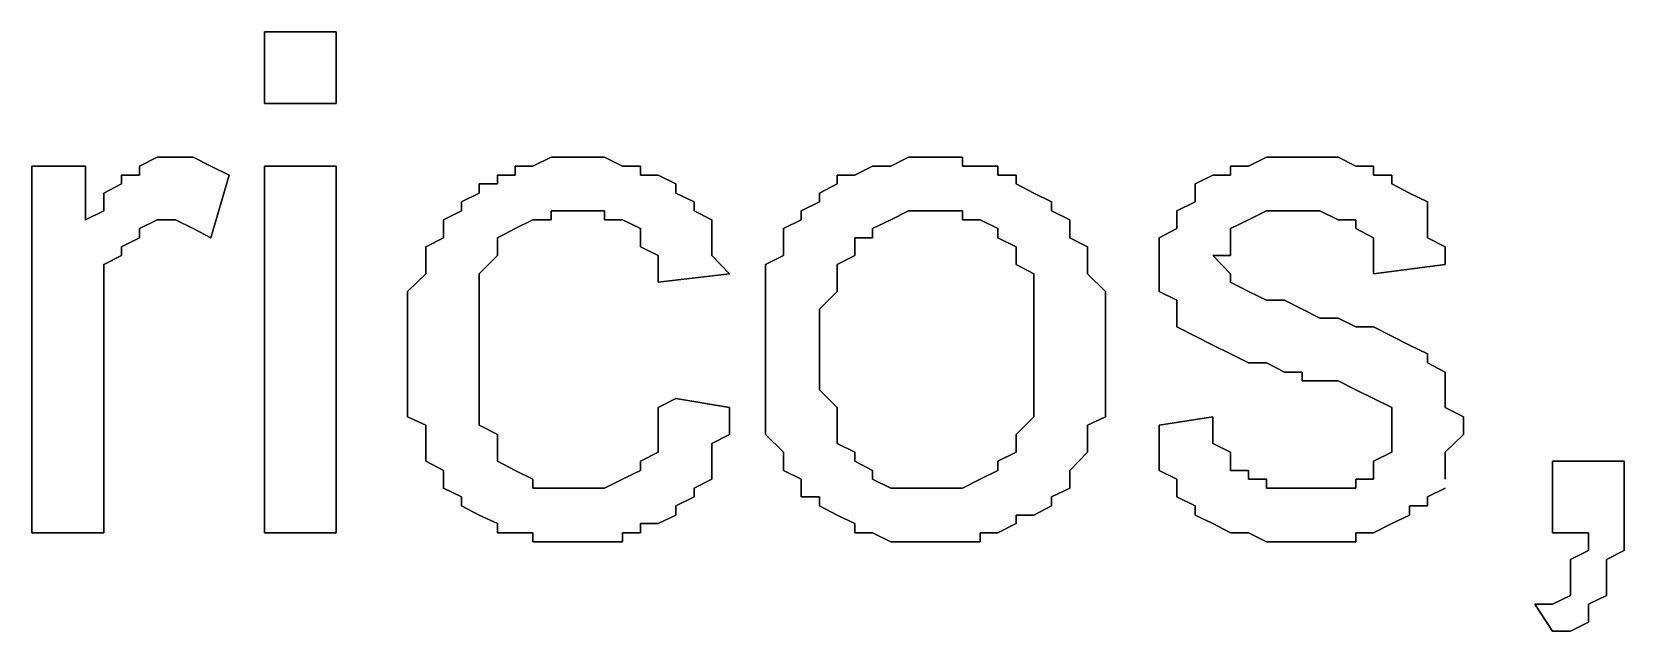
# Model space of a CAD drawing. Header units: metres. Extents: x 2.9 to 42.8, y 1.7 to 28.7.
# Drawn here: x 38.0929 to 38.4069, y 16.5788 to 16.697 of the extents above; entities that cross this region are included whole.
import ezdxf

# ---------------------------------------------------------------- set-up
doc = ezdxf.new("R2010")
doc.units = ezdxf.units.M
doc.layers.add('GRIS', color=8, linetype='Continuous')

msp = doc.modelspace()

# ---------------------------------------------------------------- linework, layer by layer
at = {"layer": 'GRIS', "lineweight": -3}
for points in [[(38.1529, 16.697), (38.1388, 16.697), (38.1529, 16.697)], [(38.1388, 16.697), (38.1388, 16.6829), (38.1388, 16.697)], [(38.1529, 16.6829), (38.1529, 16.697), (38.1529, 16.6829)], [(38.1388, 16.6829), (38.1529, 16.6829), (38.1388, 16.6829)], [(38.1035, 16.6705), (38.0929, 16.6705), (38.1035, 16.6705)], [(38.0929, 16.6705), (38.0929, 16.5982), (38.0929, 16.6705)], [(38.1035, 16.6599), (38.1035, 16.6705), (38.1035, 16.6599)], [(38.1176, 16.6723), (38.1141, 16.6705), (38.1176, 16.6723)], [(38.1141, 16.6705), (38.1141, 16.6687), (38.1141, 16.6705)], [(38.1212, 16.6723), (38.1176, 16.6723), (38.1212, 16.6723)], [(38.1247, 16.6723), (38.1212, 16.6723), (38.1247, 16.6723)], [(38.1282, 16.6705), (38.1247, 16.6723), (38.1282, 16.6705)], [(38.1318, 16.6687), (38.1282, 16.6705), (38.1318, 16.6687)], [(38.1529, 16.6705), (38.1388, 16.6705), (38.1529, 16.6705)], [(38.1388, 16.6705), (38.1388, 16.5982), (38.1388, 16.6705)], [(38.1529, 16.5982), (38.1529, 16.6705), (38.1529, 16.5982)], [(38.1917, 16.6705), (38.1882, 16.6705), (38.1917, 16.6705)], [(38.1882, 16.6705), (38.1882, 16.6687), (38.1882, 16.6705)], [(38.1953, 16.6723), (38.1917, 16.6705), (38.1953, 16.6723)], [(38.1988, 16.6723), (38.1953, 16.6723), (38.1988, 16.6723)], [(38.2023, 16.6723), (38.1988, 16.6723), (38.2023, 16.6723)], [(38.2058, 16.6723), (38.2023, 16.6723), (38.2058, 16.6723)], [(38.2094, 16.6705), (38.2058, 16.6723), (38.2094, 16.6705)], [(38.2129, 16.6705), (38.2094, 16.6705), (38.2129, 16.6705)], [(38.2129, 16.6687), (38.2129, 16.6705), (38.2129, 16.6687)], [(38.2587, 16.6705), (38.2552, 16.6687), (38.2587, 16.6705)], [(38.2623, 16.6705), (38.2587, 16.6705), (38.2623, 16.6705)], [(38.2658, 16.6723), (38.2623, 16.6705), (38.2658, 16.6723)], [(38.2693, 16.6723), (38.2658, 16.6723), (38.2693, 16.6723)], [(38.2729, 16.6723), (38.2693, 16.6723), (38.2729, 16.6723)], [(38.2764, 16.6723), (38.2729, 16.6723), (38.2764, 16.6723)], [(38.2764, 16.6705), (38.2764, 16.6723), (38.2764, 16.6705)], [(38.2799, 16.6705), (38.2764, 16.6705), (38.2799, 16.6705)], [(38.2834, 16.6705), (38.2799, 16.6705), (38.2834, 16.6705)], [(38.2834, 16.6687), (38.2834, 16.6705), (38.2834, 16.6687)], [(38.3328, 16.6705), (38.3293, 16.6705), (38.3328, 16.6705)], [(38.3293, 16.6705), (38.3293, 16.6687), (38.3293, 16.6705)], [(38.3364, 16.6723), (38.3328, 16.6705), (38.3364, 16.6723)], [(38.3399, 16.6723), (38.3364, 16.6723), (38.3399, 16.6723)], [(38.3434, 16.6723), (38.3399, 16.6723), (38.3434, 16.6723)], [(38.3469, 16.6723), (38.3434, 16.6723), (38.3469, 16.6723)], [(38.3505, 16.6723), (38.3469, 16.6723), (38.3505, 16.6723)], [(38.354, 16.6705), (38.3505, 16.6723), (38.354, 16.6705)], [(38.3575, 16.6705), (38.354, 16.6705), (38.3575, 16.6705)], [(38.3575, 16.6687), (38.3575, 16.6705), (38.3575, 16.6687)], [(38.1141, 16.6687), (38.1106, 16.6687), (38.1141, 16.6687)], [(38.1106, 16.6687), (38.1106, 16.667), (38.1106, 16.6687)], [(38.1282, 16.6564), (38.1318, 16.6687), (38.1282, 16.6564)], [(38.1882, 16.6687), (38.1847, 16.6687), (38.1882, 16.6687)], [(38.1847, 16.6687), (38.1847, 16.667), (38.1847, 16.6687)], [(38.2164, 16.6687), (38.2129, 16.6687), (38.2164, 16.6687)], [(38.2199, 16.667), (38.2164, 16.6687), (38.2199, 16.667)], [(38.2552, 16.6687), (38.2517, 16.6687), (38.2552, 16.6687)], [(38.2517, 16.6687), (38.2517, 16.667), (38.2517, 16.6687)], [(38.287, 16.6687), (38.2834, 16.6687), (38.287, 16.6687)], [(38.287, 16.667), (38.287, 16.6687), (38.287, 16.667)], [(38.3258, 16.6687), (38.3223, 16.667), (38.3258, 16.6687)], [(38.3293, 16.6687), (38.3258, 16.6687), (38.3293, 16.6687)], [(38.3611, 16.6687), (38.3575, 16.6687), (38.3611, 16.6687)], [(38.3611, 16.667), (38.3611, 16.6687), (38.3611, 16.667)], [(38.1106, 16.667), (38.1071, 16.6652), (38.1106, 16.667)], [(38.1071, 16.6652), (38.1071, 16.6617), (38.1071, 16.6652)], [(38.1811, 16.6652), (38.1776, 16.6635), (38.1811, 16.6652)], [(38.1847, 16.667), (38.1811, 16.667), (38.1847, 16.667)], [(38.1811, 16.667), (38.1811, 16.6652), (38.1811, 16.667)], [(38.2199, 16.6652), (38.2199, 16.667), (38.2199, 16.6652)], [(38.2235, 16.6635), (38.2199, 16.6652), (38.2235, 16.6635)], [(38.2517, 16.667), (38.2482, 16.6652), (38.2517, 16.667)], [(38.2482, 16.6652), (38.2482, 16.6635), (38.2482, 16.6652)], [(38.2905, 16.6652), (38.287, 16.667), (38.2905, 16.6652)], [(38.294, 16.6635), (38.2905, 16.6652), (38.294, 16.6635)], [(38.3223, 16.667), (38.3223, 16.6652), (38.3223, 16.667)], [(38.3223, 16.6652), (38.3223, 16.6635), (38.3223, 16.6652)], [(38.3646, 16.6652), (38.3611, 16.667), (38.3646, 16.6652)], [(38.3681, 16.6635), (38.3646, 16.6652), (38.3681, 16.6635)], [(38.1071, 16.6617), (38.1035, 16.6599), (38.1071, 16.6617)], [(38.1776, 16.6617), (38.1741, 16.6599), (38.1776, 16.6617)], [(38.1776, 16.6635), (38.1776, 16.6617), (38.1776, 16.6635)], [(38.1953, 16.6599), (38.1953, 16.6617), (38.1953, 16.6599)], [(38.1953, 16.6617), (38.1988, 16.6617), (38.1953, 16.6617)], [(38.1988, 16.6617), (38.2023, 16.6617), (38.1988, 16.6617)], [(38.2023, 16.6617), (38.2058, 16.6617), (38.2023, 16.6617)], [(38.2058, 16.6617), (38.2058, 16.6599), (38.2058, 16.6617)], [(38.2235, 16.6617), (38.2235, 16.6635), (38.2235, 16.6617)], [(38.227, 16.6599), (38.2235, 16.6617), (38.227, 16.6599)], [(38.2482, 16.6635), (38.2446, 16.6617), (38.2482, 16.6635)], [(38.2446, 16.6617), (38.2446, 16.6599), (38.2446, 16.6617)], [(38.2623, 16.6599), (38.2658, 16.6617), (38.2623, 16.6599)], [(38.2658, 16.6617), (38.2693, 16.6617), (38.2658, 16.6617)], [(38.2693, 16.6617), (38.2729, 16.6617), (38.2693, 16.6617)], [(38.2729, 16.6617), (38.2764, 16.6617), (38.2729, 16.6617)], [(38.2764, 16.6617), (38.2764, 16.6599), (38.2764, 16.6617)], [(38.294, 16.6617), (38.294, 16.6635), (38.294, 16.6617)], [(38.2976, 16.6599), (38.294, 16.6617), (38.2976, 16.6599)], [(38.3223, 16.6635), (38.3187, 16.6617), (38.3223, 16.6635)], [(38.3187, 16.6617), (38.3187, 16.6599), (38.3187, 16.6617)], [(38.3328, 16.6599), (38.3364, 16.6617), (38.3328, 16.6599)], [(38.3364, 16.6617), (38.3399, 16.6617), (38.3364, 16.6617)], [(38.3399, 16.6617), (38.3434, 16.6617), (38.3399, 16.6617)], [(38.3434, 16.6617), (38.3469, 16.6617), (38.3434, 16.6617)], [(38.3469, 16.6617), (38.3505, 16.6599), (38.3469, 16.6617)], [(38.3681, 16.6617), (38.3681, 16.6635), (38.3681, 16.6617)], [(38.3681, 16.6599), (38.3681, 16.6617), (38.3681, 16.6599)], [(38.1141, 16.6582), (38.1176, 16.6599), (38.1141, 16.6582)], [(38.1141, 16.6564), (38.1141, 16.6582), (38.1141, 16.6564)], [(38.1176, 16.6599), (38.1212, 16.6599), (38.1176, 16.6599)], [(38.1212, 16.6599), (38.1247, 16.6582), (38.1212, 16.6599)], [(38.1247, 16.6582), (38.1282, 16.6564), (38.1247, 16.6582)], [(38.1741, 16.6599), (38.1741, 16.6582), (38.1741, 16.6599)], [(38.1741, 16.6582), (38.1741, 16.6564), (38.1741, 16.6582)], [(38.1847, 16.6564), (38.1882, 16.6582), (38.1847, 16.6564)], [(38.1882, 16.6582), (38.1917, 16.6599), (38.1882, 16.6582)], [(38.1917, 16.6599), (38.1953, 16.6599), (38.1917, 16.6599)], [(38.2058, 16.6599), (38.2094, 16.6599), (38.2058, 16.6599)], [(38.2094, 16.6599), (38.2129, 16.6582), (38.2094, 16.6599)], [(38.2129, 16.6582), (38.2129, 16.6564), (38.2129, 16.6582)], [(38.227, 16.6564), (38.227, 16.6599), (38.227, 16.6564)], [(38.2446, 16.6599), (38.2411, 16.6582), (38.2446, 16.6599)], [(38.2411, 16.6582), (38.2411, 16.6564), (38.2411, 16.6582)], [(38.2587, 16.6582), (38.2623, 16.6599), (38.2587, 16.6582)], [(38.2587, 16.6564), (38.2587, 16.6582), (38.2587, 16.6564)], [(38.2764, 16.6599), (38.2799, 16.6599), (38.2764, 16.6599)], [(38.2799, 16.6599), (38.2834, 16.6582), (38.2799, 16.6599)], [(38.2834, 16.6582), (38.2834, 16.6564), (38.2834, 16.6582)], [(38.2976, 16.6582), (38.2976, 16.6599), (38.2976, 16.6582)], [(38.2976, 16.6564), (38.2976, 16.6582), (38.2976, 16.6564)], [(38.3187, 16.6582), (38.3152, 16.6564), (38.3187, 16.6582)], [(38.3187, 16.6599), (38.3187, 16.6582), (38.3187, 16.6599)], [(38.3293, 16.6582), (38.3328, 16.6599), (38.3293, 16.6582)], [(38.3293, 16.6546), (38.3293, 16.6582), (38.3293, 16.6546)], [(38.3505, 16.6599), (38.354, 16.6599), (38.3505, 16.6599)], [(38.354, 16.6599), (38.354, 16.6582), (38.354, 16.6599)], [(38.354, 16.6582), (38.3575, 16.6564), (38.354, 16.6582)], [(38.3681, 16.6564), (38.3681, 16.6599), (38.3681, 16.6564)], [(38.1106, 16.6546), (38.1141, 16.6564), (38.1106, 16.6546)], [(38.1106, 16.6529), (38.1106, 16.6546), (38.1106, 16.6529)], [(38.1741, 16.6564), (38.1706, 16.6546), (38.1741, 16.6564)], [(38.1706, 16.6546), (38.1706, 16.6529), (38.1706, 16.6546)], [(38.1847, 16.6546), (38.1847, 16.6564), (38.1847, 16.6546)], [(38.1847, 16.6529), (38.1847, 16.6546), (38.1847, 16.6529)], [(38.2129, 16.6564), (38.2129, 16.6546), (38.2129, 16.6564)], [(38.2129, 16.6546), (38.2164, 16.6529), (38.2129, 16.6546)], [(38.227, 16.6546), (38.227, 16.6564), (38.227, 16.6546)], [(38.227, 16.6529), (38.227, 16.6546), (38.227, 16.6529)], [(38.2411, 16.6564), (38.2411, 16.6529), (38.2411, 16.6564)], [(38.2552, 16.6546), (38.2552, 16.6564), (38.2552, 16.6546)], [(38.2552, 16.6564), (38.2587, 16.6564), (38.2552, 16.6564)], [(38.2552, 16.6529), (38.2552, 16.6546), (38.2552, 16.6529)], [(38.2834, 16.6564), (38.287, 16.6546), (38.2834, 16.6564)], [(38.287, 16.6546), (38.287, 16.6529), (38.287, 16.6546)], [(38.3011, 16.6546), (38.2976, 16.6564), (38.3011, 16.6546)], [(38.3011, 16.6529), (38.3011, 16.6546), (38.3011, 16.6529)], [(38.3152, 16.6564), (38.3152, 16.6529), (38.3152, 16.6564)], [(38.3293, 16.6529), (38.3293, 16.6546), (38.3293, 16.6529)], [(38.3575, 16.6564), (38.3575, 16.6546), (38.3575, 16.6564)], [(38.3575, 16.6546), (38.3575, 16.6529), (38.3575, 16.6546)], [(38.3716, 16.6546), (38.3681, 16.6564), (38.3716, 16.6546)], [(38.3716, 16.6511), (38.3716, 16.6546), (38.3716, 16.6511)], [(38.1071, 16.6511), (38.1106, 16.6529), (38.1071, 16.6511)], [(38.1706, 16.6529), (38.1706, 16.6511), (38.1706, 16.6529)], [(38.1811, 16.6493), (38.1847, 16.6529), (38.1811, 16.6493)], [(38.2164, 16.6529), (38.2164, 16.6493), (38.2164, 16.6529)], [(38.2305, 16.6493), (38.227, 16.6529), (38.2305, 16.6493)], [(38.2411, 16.6529), (38.2376, 16.6511), (38.2411, 16.6529)], [(38.2517, 16.6511), (38.2552, 16.6529), (38.2517, 16.6511)], [(38.287, 16.6529), (38.287, 16.6511), (38.287, 16.6529)], [(38.3011, 16.6511), (38.3011, 16.6529), (38.3011, 16.6511)], [(38.3152, 16.6529), (38.3152, 16.6511), (38.3152, 16.6529)], [(38.3293, 16.6493), (38.3258, 16.6529), (38.3293, 16.6493)], [(38.3258, 16.6529), (38.3293, 16.6529), (38.3258, 16.6529)], [(38.3575, 16.6529), (38.3575, 16.6493), (38.3575, 16.6529)], [(38.1071, 16.6493), (38.1071, 16.6511), (38.1071, 16.6493)], [(38.1071, 16.6476), (38.1071, 16.6493), (38.1071, 16.6476)], [(38.1706, 16.6493), (38.167, 16.6458), (38.1706, 16.6493)], [(38.1706, 16.6511), (38.1706, 16.6493), (38.1706, 16.6511)], [(38.1811, 16.6476), (38.1811, 16.6493), (38.1811, 16.6476)], [(38.2164, 16.6493), (38.2164, 16.6476), (38.2164, 16.6493)], [(38.2164, 16.6476), (38.2305, 16.6493), (38.2164, 16.6476)], [(38.2376, 16.6511), (38.2376, 16.6493), (38.2376, 16.6511)], [(38.2376, 16.6493), (38.2376, 16.6476), (38.2376, 16.6493)], [(38.2517, 16.6493), (38.2517, 16.6511), (38.2517, 16.6493)], [(38.2517, 16.6476), (38.2517, 16.6493), (38.2517, 16.6476)], [(38.287, 16.6511), (38.2905, 16.6493), (38.287, 16.6511)], [(38.2905, 16.6493), (38.2905, 16.6476), (38.2905, 16.6493)], [(38.3011, 16.6493), (38.3011, 16.6511), (38.3011, 16.6493)], [(38.3046, 16.6458), (38.3011, 16.6493), (38.3046, 16.6458)], [(38.3152, 16.6511), (38.3152, 16.6476), (38.3152, 16.6511)], [(38.3293, 16.6476), (38.3293, 16.6493), (38.3293, 16.6476)], [(38.3575, 16.6493), (38.3716, 16.6511), (38.3575, 16.6493)], [(38.1071, 16.6458), (38.1071, 16.6476), (38.1071, 16.6458)], [(38.1071, 16.6441), (38.1071, 16.6458), (38.1071, 16.6441)], [(38.167, 16.6458), (38.167, 16.6441), (38.167, 16.6458)], [(38.1811, 16.6458), (38.1811, 16.6476), (38.1811, 16.6458)], [(38.1811, 16.6441), (38.1811, 16.6458), (38.1811, 16.6441)], [(38.2376, 16.6476), (38.2376, 16.6441), (38.2376, 16.6476)], [(38.2482, 16.6423), (38.2517, 16.6458), (38.2482, 16.6423)], [(38.2517, 16.6458), (38.2517, 16.6476), (38.2517, 16.6458)], [(38.2905, 16.6476), (38.2905, 16.6458), (38.2905, 16.6476)], [(38.2905, 16.6458), (38.2905, 16.6423), (38.2905, 16.6458)], [(38.3046, 16.6441), (38.3046, 16.6458), (38.3046, 16.6441)], [(38.3152, 16.6476), (38.3152, 16.6458), (38.3152, 16.6476)], [(38.3152, 16.6458), (38.3187, 16.6441), (38.3152, 16.6458)], [(38.3328, 16.6458), (38.3293, 16.6476), (38.3328, 16.6458)], [(38.3364, 16.6441), (38.3328, 16.6458), (38.3364, 16.6441)], [(38.1071, 16.6405), (38.1071, 16.6441), (38.1071, 16.6405)], [(38.167, 16.6441), (38.167, 16.6423), (38.167, 16.6441)], [(38.167, 16.6423), (38.167, 16.6388), (38.167, 16.6423)], [(38.1811, 16.6405), (38.1811, 16.6441), (38.1811, 16.6405)], [(38.2376, 16.6441), (38.2376, 16.6423), (38.2376, 16.6441)], [(38.2376, 16.6423), (38.2376, 16.6405), (38.2376, 16.6423)], [(38.2482, 16.6405), (38.2482, 16.6423), (38.2482, 16.6405)], [(38.2905, 16.6423), (38.2905, 16.6405), (38.2905, 16.6423)], [(38.3046, 16.6423), (38.3046, 16.6441), (38.3046, 16.6423)], [(38.3046, 16.6388), (38.3046, 16.6423), (38.3046, 16.6388)], [(38.3187, 16.6441), (38.3187, 16.6423), (38.3187, 16.6441)], [(38.3187, 16.6423), (38.3187, 16.6405), (38.3187, 16.6423)], [(38.3399, 16.6441), (38.3364, 16.6441), (38.3399, 16.6441)], [(38.3434, 16.6423), (38.3399, 16.6441), (38.3434, 16.6423)], [(38.3469, 16.6405), (38.3434, 16.6423), (38.3469, 16.6405)], [(38.1071, 16.6388), (38.1071, 16.6405), (38.1071, 16.6388)], [(38.1811, 16.6388), (38.1811, 16.6405), (38.1811, 16.6388)], [(38.2376, 16.6405), (38.2376, 16.637), (38.2376, 16.6405)], [(38.2482, 16.6388), (38.2482, 16.6405), (38.2482, 16.6388)], [(38.2905, 16.6405), (38.2905, 16.637), (38.2905, 16.6405)], [(38.3187, 16.6405), (38.3187, 16.6388), (38.3187, 16.6405)], [(38.3505, 16.6405), (38.3469, 16.6405), (38.3505, 16.6405)], [(38.354, 16.6388), (38.3505, 16.6405), (38.354, 16.6388)], [(38.1071, 16.6352), (38.1071, 16.6388), (38.1071, 16.6352)], [(38.167, 16.6388), (38.167, 16.637), (38.167, 16.6388)], [(38.167, 16.637), (38.167, 16.6335), (38.167, 16.637)], [(38.1811, 16.6352), (38.1811, 16.6388), (38.1811, 16.6352)], [(38.2376, 16.637), (38.2376, 16.6335), (38.2376, 16.637)], [(38.2482, 16.6352), (38.2482, 16.6388), (38.2482, 16.6352)], [(38.2905, 16.637), (38.2905, 16.6352), (38.2905, 16.637)], [(38.3046, 16.637), (38.3046, 16.6388), (38.3046, 16.637)], [(38.3046, 16.6352), (38.3046, 16.637), (38.3046, 16.6352)], [(38.3187, 16.6388), (38.3223, 16.637), (38.3187, 16.6388)], [(38.3223, 16.637), (38.3258, 16.6352), (38.3223, 16.637)], [(38.3575, 16.6388), (38.354, 16.6388), (38.3575, 16.6388)], [(38.3611, 16.637), (38.3575, 16.6388), (38.3611, 16.637)], [(38.3646, 16.6352), (38.3611, 16.637), (38.3646, 16.6352)], [(38.1071, 16.5982), (38.1071, 16.6352), (38.1071, 16.5982)], [(38.167, 16.6335), (38.167, 16.6317), (38.167, 16.6335)], [(38.1811, 16.6335), (38.1811, 16.6352), (38.1811, 16.6335)], [(38.1811, 16.6317), (38.1811, 16.6335), (38.1811, 16.6317)], [(38.2376, 16.6335), (38.2376, 16.6317), (38.2376, 16.6335)], [(38.2482, 16.6335), (38.2482, 16.6352), (38.2482, 16.6335)], [(38.2482, 16.6317), (38.2482, 16.6335), (38.2482, 16.6317)], [(38.2905, 16.6352), (38.2905, 16.6335), (38.2905, 16.6352)], [(38.2905, 16.6335), (38.2905, 16.6299), (38.2905, 16.6335)], [(38.3046, 16.6317), (38.3046, 16.6352), (38.3046, 16.6317)], [(38.3258, 16.6352), (38.3293, 16.6335), (38.3258, 16.6352)], [(38.3293, 16.6335), (38.3328, 16.6317), (38.3293, 16.6335)], [(38.3681, 16.6335), (38.3646, 16.6352), (38.3681, 16.6335)], [(38.3681, 16.6317), (38.3681, 16.6335), (38.3681, 16.6317)], [(38.167, 16.6317), (38.167, 16.6299), (38.167, 16.6317)], [(38.167, 16.6299), (38.167, 16.6264), (38.167, 16.6299)], [(38.1811, 16.6282), (38.1811, 16.6317), (38.1811, 16.6282)], [(38.2376, 16.6317), (38.2376, 16.6299), (38.2376, 16.6317)], [(38.2376, 16.6299), (38.2376, 16.6264), (38.2376, 16.6299)], [(38.2482, 16.6282), (38.2482, 16.6317), (38.2482, 16.6282)], [(38.2905, 16.6299), (38.2905, 16.6282), (38.2905, 16.6299)], [(38.3046, 16.6299), (38.3046, 16.6317), (38.3046, 16.6299)], [(38.3046, 16.6264), (38.3046, 16.6299), (38.3046, 16.6264)], [(38.3328, 16.6317), (38.3364, 16.6317), (38.3328, 16.6317)], [(38.3364, 16.6317), (38.3399, 16.6299), (38.3364, 16.6317)], [(38.3399, 16.6299), (38.3434, 16.6299), (38.3399, 16.6299)], [(38.3434, 16.6299), (38.3434, 16.6282), (38.3434, 16.6299)], [(38.3716, 16.6299), (38.3681, 16.6317), (38.3716, 16.6299)], [(38.3716, 16.6282), (38.3716, 16.6299), (38.3716, 16.6282)], [(38.167, 16.6264), (38.167, 16.6247), (38.167, 16.6264)], [(38.1811, 16.6264), (38.1811, 16.6282), (38.1811, 16.6264)], [(38.1811, 16.6229), (38.1811, 16.6264), (38.1811, 16.6229)], [(38.2376, 16.6264), (38.2376, 16.6247), (38.2376, 16.6264)], [(38.2482, 16.6264), (38.2482, 16.6282), (38.2482, 16.6264)], [(38.2517, 16.6229), (38.2482, 16.6264), (38.2517, 16.6229)], [(38.2905, 16.6282), (38.2905, 16.6247), (38.2905, 16.6282)], [(38.3046, 16.6247), (38.3046, 16.6264), (38.3046, 16.6247)], [(38.3434, 16.6282), (38.3469, 16.6282), (38.3434, 16.6282)], [(38.3469, 16.6282), (38.3505, 16.6282), (38.3469, 16.6282)], [(38.3505, 16.6282), (38.354, 16.6264), (38.3505, 16.6282)], [(38.354, 16.6264), (38.3575, 16.6247), (38.354, 16.6264)], [(38.3716, 16.6264), (38.3716, 16.6282), (38.3716, 16.6264)], [(38.3716, 16.6229), (38.3716, 16.6264), (38.3716, 16.6229)], [(38.167, 16.6247), (38.167, 16.6211), (38.167, 16.6247)], [(38.2199, 16.6247), (38.2164, 16.6229), (38.2199, 16.6247)], [(38.2305, 16.6229), (38.2199, 16.6247), (38.2305, 16.6229)], [(38.2376, 16.6247), (38.2376, 16.6211), (38.2376, 16.6247)], [(38.2905, 16.6247), (38.2905, 16.6229), (38.2905, 16.6247)], [(38.3046, 16.6211), (38.3046, 16.6247), (38.3046, 16.6211)], [(38.3575, 16.6247), (38.3611, 16.6229), (38.3575, 16.6247)], [(38.167, 16.6211), (38.1706, 16.6194), (38.167, 16.6211)], [(38.1811, 16.6211), (38.1811, 16.6229), (38.1811, 16.6211)], [(38.1811, 16.6194), (38.1811, 16.6211), (38.1811, 16.6194)], [(38.2164, 16.6229), (38.2164, 16.6211), (38.2164, 16.6229)], [(38.2164, 16.6211), (38.2164, 16.6176), (38.2164, 16.6211)], [(38.2305, 16.6211), (38.2305, 16.6229), (38.2305, 16.6211)], [(38.2305, 16.6176), (38.2305, 16.6211), (38.2305, 16.6176)], [(38.2376, 16.6211), (38.2376, 16.6194), (38.2376, 16.6211)], [(38.2517, 16.6211), (38.2517, 16.6229), (38.2517, 16.6211)], [(38.2517, 16.6194), (38.2517, 16.6211), (38.2517, 16.6194)], [(38.2905, 16.6211), (38.287, 16.6176), (38.2905, 16.6211)], [(38.2905, 16.6229), (38.2905, 16.6211), (38.2905, 16.6229)], [(38.3011, 16.6194), (38.3046, 16.6211), (38.3011, 16.6194)], [(38.3258, 16.6211), (38.3152, 16.6194), (38.3258, 16.6211)], [(38.3258, 16.6194), (38.3258, 16.6211), (38.3258, 16.6194)], [(38.3611, 16.6229), (38.3611, 16.6194), (38.3611, 16.6229)], [(38.3752, 16.6211), (38.3716, 16.6229), (38.3752, 16.6211)], [(38.3752, 16.6194), (38.3752, 16.6211), (38.3752, 16.6194)], [(38.1706, 16.6194), (38.1706, 16.6176), (38.1706, 16.6194)], [(38.1706, 16.6176), (38.1706, 16.6158), (38.1706, 16.6176)], [(38.1847, 16.6176), (38.1811, 16.6194), (38.1847, 16.6176)], [(38.1847, 16.6158), (38.1847, 16.6176), (38.1847, 16.6158)], [(38.2164, 16.6176), (38.2164, 16.6158), (38.2164, 16.6176)], [(38.227, 16.6158), (38.2305, 16.6176), (38.227, 16.6158)], [(38.2376, 16.6194), (38.2376, 16.6176), (38.2376, 16.6194)], [(38.2376, 16.6176), (38.2411, 16.6141), (38.2376, 16.6176)], [(38.2517, 16.6176), (38.2517, 16.6194), (38.2517, 16.6176)], [(38.2517, 16.6158), (38.2517, 16.6176), (38.2517, 16.6158)], [(38.287, 16.6176), (38.287, 16.6158), (38.287, 16.6176)], [(38.3011, 16.6176), (38.3011, 16.6194), (38.3011, 16.6176)], [(38.3011, 16.6158), (38.3011, 16.6176), (38.3011, 16.6158)], [(38.3152, 16.6194), (38.3152, 16.6176), (38.3152, 16.6194)], [(38.3152, 16.6176), (38.3152, 16.6158), (38.3152, 16.6176)], [(38.3258, 16.6158), (38.3258, 16.6194), (38.3258, 16.6158)], [(38.3611, 16.6194), (38.3611, 16.6176), (38.3611, 16.6194)], [(38.3611, 16.6176), (38.3611, 16.6158), (38.3611, 16.6176)], [(38.3716, 16.6141), (38.3752, 16.6176), (38.3716, 16.6141)], [(38.3752, 16.6176), (38.3752, 16.6194), (38.3752, 16.6176)], [(38.1706, 16.6158), (38.1706, 16.6123), (38.1706, 16.6158)], [(38.1847, 16.6141), (38.1847, 16.6158), (38.1847, 16.6141)], [(38.1847, 16.6123), (38.1847, 16.6141), (38.1847, 16.6123)], [(38.2164, 16.6141), (38.2129, 16.6123), (38.2164, 16.6141)], [(38.2164, 16.6158), (38.2164, 16.6141), (38.2164, 16.6158)], [(38.227, 16.6141), (38.227, 16.6158), (38.227, 16.6141)], [(38.227, 16.6105), (38.227, 16.6141), (38.227, 16.6105)], [(38.2411, 16.6141), (38.2411, 16.6123), (38.2411, 16.6141)], [(38.2552, 16.6141), (38.2517, 16.6158), (38.2552, 16.6141)], [(38.2552, 16.6123), (38.2552, 16.6141), (38.2552, 16.6123)], [(38.287, 16.6141), (38.2834, 16.6123), (38.287, 16.6141)], [(38.287, 16.6158), (38.287, 16.6141), (38.287, 16.6158)], [(38.2976, 16.6105), (38.3011, 16.6141), (38.2976, 16.6105)], [(38.3011, 16.6141), (38.3011, 16.6158), (38.3011, 16.6141)], [(38.3152, 16.6158), (38.3152, 16.6141), (38.3152, 16.6158)], [(38.3152, 16.6141), (38.3152, 16.6105), (38.3152, 16.6141)], [(38.3293, 16.6141), (38.3258, 16.6158), (38.3293, 16.6141)], [(38.3293, 16.6123), (38.3293, 16.6141), (38.3293, 16.6123)], [(38.3611, 16.6141), (38.3575, 16.6123), (38.3611, 16.6141)], [(38.3611, 16.6158), (38.3611, 16.6141), (38.3611, 16.6158)], [(38.3716, 16.6123), (38.3716, 16.6141), (38.3716, 16.6123)], [(38.1706, 16.6123), (38.1741, 16.6105), (38.1706, 16.6123)], [(38.1882, 16.6105), (38.1847, 16.6123), (38.1882, 16.6105)], [(38.2129, 16.6123), (38.2129, 16.6105), (38.2129, 16.6123)], [(38.2411, 16.6123), (38.2411, 16.6105), (38.2411, 16.6123)], [(38.2587, 16.6105), (38.2552, 16.6123), (38.2587, 16.6105)], [(38.2834, 16.6123), (38.2834, 16.6105), (38.2834, 16.6123)], [(38.3293, 16.6105), (38.3293, 16.6123), (38.3293, 16.6105)], [(38.3575, 16.6123), (38.3575, 16.6105), (38.3575, 16.6123)], [(38.3716, 16.6105), (38.3716, 16.6123), (38.3716, 16.6105)], [(38.4069, 16.6123), (38.3928, 16.6123), (38.4069, 16.6123)], [(38.3928, 16.6123), (38.3928, 16.5982), (38.3928, 16.6123)], [(38.4069, 16.5982), (38.4069, 16.6123), (38.4069, 16.5982)], [(38.1741, 16.6105), (38.1741, 16.6088), (38.1741, 16.6105)], [(38.1741, 16.6088), (38.1741, 16.607), (38.1741, 16.6088)], [(38.1917, 16.6088), (38.1882, 16.6105), (38.1917, 16.6088)], [(38.1917, 16.607), (38.1917, 16.6088), (38.1917, 16.607)], [(38.2094, 16.6088), (38.2058, 16.607), (38.2094, 16.6088)], [(38.2129, 16.6105), (38.2094, 16.6088), (38.2129, 16.6105)], [(38.2235, 16.607), (38.227, 16.6088), (38.2235, 16.607)], [(38.227, 16.6088), (38.227, 16.6105), (38.227, 16.6088)], [(38.2411, 16.6105), (38.2446, 16.6088), (38.2411, 16.6105)], [(38.2446, 16.6088), (38.2446, 16.607), (38.2446, 16.6088)], [(38.2587, 16.6088), (38.2587, 16.6105), (38.2587, 16.6088)], [(38.2623, 16.607), (38.2587, 16.6088), (38.2623, 16.607)], [(38.2799, 16.6088), (38.2764, 16.607), (38.2799, 16.6088)], [(38.2834, 16.6105), (38.2799, 16.6088), (38.2834, 16.6105)], [(38.2976, 16.6088), (38.2976, 16.6105), (38.2976, 16.6088)], [(38.2976, 16.607), (38.2976, 16.6088), (38.2976, 16.607)], [(38.3152, 16.6105), (38.3187, 16.6088), (38.3152, 16.6105)], [(38.3187, 16.6088), (38.3187, 16.607), (38.3187, 16.6088)], [(38.3328, 16.6105), (38.3293, 16.6105), (38.3328, 16.6105)], [(38.3328, 16.6088), (38.3328, 16.6105), (38.3328, 16.6088)], [(38.3364, 16.6088), (38.3328, 16.6088), (38.3364, 16.6088)], [(38.3364, 16.607), (38.3364, 16.6088), (38.3364, 16.607)], [(38.3575, 16.6088), (38.354, 16.6088), (38.3575, 16.6088)], [(38.354, 16.6088), (38.354, 16.607), (38.354, 16.6088)], [(38.3575, 16.6105), (38.3575, 16.6088), (38.3575, 16.6105)], [(38.3716, 16.6088), (38.3716, 16.6105), (38.3716, 16.6088)], [(38.1741, 16.607), (38.1776, 16.6053), (38.1741, 16.607)], [(38.1776, 16.6053), (38.1776, 16.6035), (38.1776, 16.6053)], [(38.1953, 16.607), (38.1917, 16.607), (38.1953, 16.607)], [(38.1988, 16.607), (38.1953, 16.607), (38.1988, 16.607)], [(38.2023, 16.607), (38.1988, 16.607), (38.2023, 16.607)], [(38.2058, 16.607), (38.2023, 16.607), (38.2058, 16.607)], [(38.2199, 16.6035), (38.2235, 16.6053), (38.2199, 16.6035)], [(38.2235, 16.6053), (38.2235, 16.607), (38.2235, 16.6053)], [(38.2446, 16.607), (38.2446, 16.6053), (38.2446, 16.607)], [(38.2446, 16.6053), (38.2482, 16.6053), (38.2446, 16.6053)], [(38.2482, 16.6053), (38.2482, 16.6035), (38.2482, 16.6053)], [(38.2658, 16.607), (38.2623, 16.607), (38.2658, 16.607)], [(38.2693, 16.607), (38.2658, 16.607), (38.2693, 16.607)], [(38.2729, 16.607), (38.2693, 16.607), (38.2729, 16.607)], [(38.2764, 16.607), (38.2729, 16.607), (38.2764, 16.607)], [(38.294, 16.6053), (38.2976, 16.607), (38.294, 16.6053)], [(38.294, 16.6035), (38.294, 16.6053), (38.294, 16.6035)], [(38.3187, 16.607), (38.3187, 16.6053), (38.3187, 16.607)], [(38.3187, 16.6053), (38.3223, 16.6035), (38.3187, 16.6053)], [(38.3399, 16.607), (38.3364, 16.607), (38.3399, 16.607)], [(38.3434, 16.607), (38.3399, 16.607), (38.3434, 16.607)], [(38.3469, 16.607), (38.3434, 16.607), (38.3469, 16.607)], [(38.3505, 16.607), (38.3469, 16.607), (38.3505, 16.607)], [(38.354, 16.607), (38.3505, 16.607), (38.354, 16.607)], [(38.3681, 16.6053), (38.3716, 16.607), (38.3681, 16.6053)], [(38.3681, 16.6035), (38.3681, 16.6053), (38.3681, 16.6035)], [(38.1776, 16.6035), (38.1811, 16.6017), (38.1776, 16.6035)], [(38.1811, 16.6017), (38.1847, 16.6), (38.1811, 16.6017)], [(38.2164, 16.6), (38.2199, 16.6017), (38.2164, 16.6)], [(38.2199, 16.6017), (38.2199, 16.6035), (38.2199, 16.6017)], [(38.2482, 16.6035), (38.2517, 16.6017), (38.2482, 16.6035)], [(38.2517, 16.6017), (38.2552, 16.6), (38.2517, 16.6017)], [(38.287, 16.6), (38.287, 16.6017), (38.287, 16.6)], [(38.287, 16.6017), (38.2905, 16.6017), (38.287, 16.6017)], [(38.2905, 16.6017), (38.294, 16.6035), (38.2905, 16.6017)], [(38.3223, 16.6035), (38.3223, 16.6017), (38.3223, 16.6035)], [(38.3223, 16.6017), (38.3258, 16.6), (38.3223, 16.6017)], [(38.3611, 16.6), (38.3646, 16.6017), (38.3611, 16.6)], [(38.3646, 16.6017), (38.3646, 16.6035), (38.3646, 16.6017)], [(38.3646, 16.6035), (38.3681, 16.6035), (38.3646, 16.6035)], [(38.0929, 16.5982), (38.1071, 16.5982), (38.0929, 16.5982)], [(38.1388, 16.5982), (38.1529, 16.5982), (38.1388, 16.5982)], [(38.1847, 16.6), (38.1847, 16.5982), (38.1847, 16.6)], [(38.1847, 16.5982), (38.1882, 16.5982), (38.1847, 16.5982)], [(38.1882, 16.5982), (38.1917, 16.5982), (38.1882, 16.5982)], [(38.1917, 16.5982), (38.1917, 16.5964), (38.1917, 16.5982)], [(38.2094, 16.5964), (38.2094, 16.5982), (38.2094, 16.5964)], [(38.2094, 16.5982), (38.2129, 16.5982), (38.2094, 16.5982)], [(38.2129, 16.5982), (38.2129, 16.6), (38.2129, 16.5982)], [(38.2129, 16.6), (38.2164, 16.6), (38.2129, 16.6)], [(38.2552, 16.6), (38.2552, 16.5982), (38.2552, 16.6)], [(38.2552, 16.5982), (38.2587, 16.5982), (38.2552, 16.5982)], [(38.2587, 16.5982), (38.2623, 16.5964), (38.2587, 16.5982)], [(38.2799, 16.5964), (38.2799, 16.5982), (38.2799, 16.5964)], [(38.2799, 16.5982), (38.2834, 16.5982), (38.2799, 16.5982)], [(38.2834, 16.5982), (38.287, 16.6), (38.2834, 16.5982)], [(38.3258, 16.6), (38.3293, 16.5982), (38.3258, 16.6)], [(38.3293, 16.5982), (38.3328, 16.5982), (38.3293, 16.5982)], [(38.3328, 16.5982), (38.3364, 16.5964), (38.3328, 16.5982)], [(38.354, 16.5964), (38.354, 16.5982), (38.354, 16.5964)], [(38.354, 16.5982), (38.3575, 16.5982), (38.354, 16.5982)], [(38.3575, 16.5982), (38.3611, 16.6), (38.3575, 16.5982)], [(38.3928, 16.5982), (38.3999, 16.5982), (38.3928, 16.5982)], [(38.3999, 16.5982), (38.3999, 16.5947), (38.3999, 16.5982)], [(38.4069, 16.5947), (38.4069, 16.5982), (38.4069, 16.5947)], [(38.1917, 16.5964), (38.1953, 16.5964), (38.1917, 16.5964)], [(38.1953, 16.5964), (38.1988, 16.5964), (38.1953, 16.5964)], [(38.1988, 16.5964), (38.2023, 16.5964), (38.1988, 16.5964)], [(38.2023, 16.5964), (38.2058, 16.5964), (38.2023, 16.5964)], [(38.2058, 16.5964), (38.2094, 16.5964), (38.2058, 16.5964)], [(38.2623, 16.5964), (38.2658, 16.5964), (38.2623, 16.5964)], [(38.2658, 16.5964), (38.2693, 16.5964), (38.2658, 16.5964)], [(38.2693, 16.5964), (38.2729, 16.5964), (38.2693, 16.5964)], [(38.2729, 16.5964), (38.2764, 16.5964), (38.2729, 16.5964)], [(38.2764, 16.5964), (38.2799, 16.5964), (38.2764, 16.5964)], [(38.3364, 16.5964), (38.3399, 16.5964), (38.3364, 16.5964)], [(38.3399, 16.5964), (38.3434, 16.5964), (38.3399, 16.5964)], [(38.3434, 16.5964), (38.3469, 16.5964), (38.3434, 16.5964)], [(38.3469, 16.5964), (38.3505, 16.5964), (38.3469, 16.5964)], [(38.3505, 16.5964), (38.354, 16.5964), (38.3505, 16.5964)], [(38.3999, 16.5947), (38.3963, 16.5929), (38.3999, 16.5947)], [(38.3963, 16.5929), (38.3963, 16.5894), (38.3963, 16.5929)], [(38.4034, 16.5929), (38.4069, 16.5947), (38.4034, 16.5929)], [(38.4034, 16.5911), (38.4034, 16.5929), (38.4034, 16.5911)], [(38.3963, 16.5894), (38.3963, 16.5876), (38.3963, 16.5894)], [(38.4034, 16.5876), (38.4034, 16.5911), (38.4034, 16.5876)], [(38.3963, 16.5858), (38.3928, 16.5841), (38.3963, 16.5858)], [(38.3963, 16.5876), (38.3963, 16.5858), (38.3963, 16.5876)], [(38.3999, 16.5841), (38.4034, 16.5858), (38.3999, 16.5841)], [(38.4034, 16.5858), (38.4034, 16.5876), (38.4034, 16.5858)], [(38.3928, 16.5841), (38.3893, 16.5841), (38.3928, 16.5841)], [(38.3893, 16.5841), (38.3928, 16.5788), (38.3893, 16.5841)], [(38.3999, 16.5823), (38.3999, 16.5841), (38.3999, 16.5823)], [(38.3963, 16.5788), (38.3999, 16.5806), (38.3963, 16.5788)], [(38.3999, 16.5806), (38.3999, 16.5823), (38.3999, 16.5806)], [(38.3928, 16.5788), (38.3963, 16.5788), (38.3928, 16.5788)]]:
    msp.add_lwpolyline(points, dxfattribs=at)

doc.saveas('drawing.dxf')
